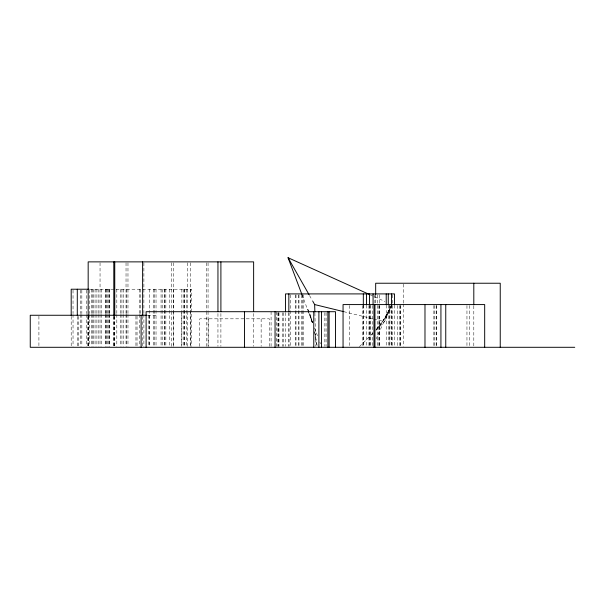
<?xml version="1.0" encoding="UTF-8"?>
<svg xmlns="http://www.w3.org/2000/svg" width="605" height="605" viewBox="0 0 605 605"><rect width="100%" height="100%" fill="white"/><g stroke="black" fill="none" stroke-linecap="round" stroke-linejoin="round"><path stroke-width="0.45" stroke-dasharray="3.02 2.27" d="M375.924 330.292L380.326 324.855L388.168 313.103L382.511 321.648L375.917 330.194L384.583 321.648L391.39 305.412L375.818 339.602M391.329 305.374L384.697 318.442L389.953 308.83L382.511 321.648L376 329.664M371.682 334.467L372.914 333.098M359.446 346.635L372.68 333.484M89.638 289.22L191.717 289.22L191.717 346.355M147.628 315.258L156.022 315.258M343.716 311.658L372.778 318.759M373.686 318.986L384.583 321.648M370.32 294.877L373.746 296.427M374.601 296.813L384.886 301.456M309.518 295.512L312.324 300.443M301.948 294.597L307.907 310.403M308.24 311.28L312.21 321.822M314.532 327.971L317.512 335.873M319.826 342.022L320.491 343.776M312.445 322.284L307.514 308.353L312.46 323.403M312.384 322.382L310.093 314.214L312.392 322.919M314.6 331.487L317.194 346.4L314.539 330.958M314.887 312.914L315.825 346.363M473.806 305.843L473.806 346.347M469.669 305.51L469.669 346.363M466.954 305.51L466.954 346.363M436.719 305.51L436.719 346.363M436.371 305.51L436.371 346.363M434.844 305.51L434.844 346.363M433.868 305.51L433.868 346.363M403.323 284.168L403.323 303.014M403.323 303.952L403.323 346.347M400.465 305.51L400.465 346.363M400.268 305.51L400.268 346.363M399.27 305.51L399.27 346.363M397.674 305.51L397.674 346.363M394.52 305.147L394.52 346.355M392.532 294.839L392.532 346.355M391.526 305.147L391.526 346.355M391.291 305.147L391.291 346.355M389.9 304.58L389.9 346.363M389.302 305.51L389.302 346.363M388.274 305.147L388.274 346.355M386.217 305.147L386.217 346.355M379.509 294.839L379.532 346.363M379.138 305.51L379.138 346.363M378.934 305.51L378.934 346.363M377.573 294.839L377.573 347.293M375.675 294.537L375.675 303.014M374.873 294.839L374.873 303.271M372.355 305.51L372.355 346.363M370.441 305.147L370.441 346.355M369.965 305.51L369.965 346.363M369.496 305.147L369.496 346.355M368.967 305.51L368.967 346.363M366.479 305.147L366.479 346.355M363.59 305.147L363.59 346.355M363.325 305.147L363.325 346.355M362.387 305.51L362.387 346.363M349.236 305.51L349.236 346.363M326.072 312.641L326.072 346.355M324.855 312.641L324.855 346.355M303.196 294.839L303.196 346.355M302.447 294.839L302.447 346.355M301.298 294.839L301.298 346.355M298.983 294.839L298.983 346.355M298.651 294.839L298.651 346.355M296.004 294.839L296.004 346.355M295.633 294.839L295.633 347.293M290.264 294.839L290.264 346.355M289.031 312.641L289.031 346.355M288.842 312.641L288.842 346.355M285.522 312.641L285.522 346.355M283.238 312.641L283.238 346.355M282.323 312.641L282.323 346.355M278.981 312.641L278.981 346.355M278.678 312.641L278.678 346.355M278.376 312.641L278.376 346.355M277.158 312.641L277.158 346.355M276.553 311.704L276.553 346.355M271.085 311.704L271.085 346.355M269.316 346.37L269.316 318.82L199.748 318.82L199.748 346.37M261.141 318.82L261.141 346.37M253.631 313.503L253.631 346.355M220.901 313.503L220.901 346.355M217.951 313.503L217.951 346.355M208.324 318.82L208.324 346.37M208.059 262.812L208.059 310.683M208.059 311.62L208.059 346.355M206.282 262.812L206.282 310.683M206.282 311.62L206.282 346.355M190.424 289.22L190.424 346.355M190.295 262.812L190.295 310.683M190.295 311.62L190.295 346.355M187.55 262.812L187.55 310.683M187.55 311.62L187.55 346.355M186.264 289.22L186.264 346.355M184.533 289.22L184.533 346.355M184.412 289.22L184.412 346.355M183.277 289.22L183.277 346.355M181.871 289.22L181.871 346.355M181.387 312.641L181.387 346.355M173.771 289.22L173.771 346.355M173.506 262.812L173.506 310.683M173.506 311.62L173.506 346.355M171.57 262.812L171.57 310.683M171.57 311.62L171.57 346.355M169.241 289.22L169.241 346.355M165.853 289.22L165.853 346.355M164.847 289.22L164.847 346.355M164.673 289.22L164.673 346.355M162.185 289.22L162.185 346.355M161.066 289.22L161.066 346.355M156.029 289.22L156.029 346.355M154.593 289.22L154.593 346.355M153.496 289.22L153.496 346.355M149.511 289.22L149.511 346.355M149.201 315.258L149.201 346.347M148.815 315.258L148.815 346.347M143.892 262.812L143.892 313.503M143.892 314.441L143.892 346.355M142.621 316.317L142.621 346.355M140.421 289.22L140.421 313.571M139.384 289.22L139.384 313.571M139.384 314.509L139.384 346.355M137.04 316.203L137.04 346.347M135.936 316.203L135.936 346.347M127.973 262.812L127.973 313.503M127.973 314.441L127.973 346.355M126.218 289.22L126.218 313.571M126.218 314.509L126.218 346.355M126.037 262.812L126.037 313.503M126.037 314.441L126.037 346.355M123.254 289.22L123.254 313.571M123.254 314.509L123.254 346.355M121.93 289.22L121.93 313.571M121.93 314.509L121.93 346.355M120.652 289.22L120.652 313.571M120.652 314.509L120.652 346.355M116.818 289.22L116.818 313.571M116.818 314.509L116.818 346.355M114.753 316.317L114.753 346.355M114.315 316.385L114.315 346.355M113.921 316.385L113.921 346.355M113.8 316.317L113.8 346.355M109.686 289.22L109.686 313.571M109.686 314.509L109.686 346.355M109.339 289.22L109.339 313.571M109.339 314.509L109.339 346.355M108.393 289.22L108.393 313.571M108.393 314.509L108.393 346.355M107.221 289.22L107.221 313.571M107.221 314.509L107.221 346.355M106.48 289.22L106.48 313.571M106.48 314.509L106.48 346.355M105.898 289.22L105.898 313.571M105.898 314.509L105.898 346.355M105.421 289.22L105.421 313.571M105.421 314.509L105.421 346.355M101.232 289.22L101.232 313.571M101.232 314.509L101.232 346.355M100.044 262.812L100.044 313.503M100.044 314.441L100.044 346.355M98.819 289.22L98.819 313.571M98.819 314.509L98.819 346.355M96.906 289.22L96.906 313.571M96.906 314.509L96.906 346.355M95.061 289.22L95.061 313.571M95.061 314.509L95.061 346.355M93.427 289.22L93.427 313.571M93.427 314.509L93.427 346.355M92.754 289.22L92.754 313.571M92.754 314.509L92.754 346.355M91.226 289.22L91.226 313.571M91.226 314.509L91.226 346.355M89.767 290.158L89.767 313.571M89.767 314.509L89.767 346.355M88.731 316.385L88.731 346.355M88.61 316.385L88.61 346.355M88.171 316.317L88.171 346.355M87.793 316.385L87.793 346.355M86.288 290.158L86.288 313.571M86.288 314.509L86.288 346.355M81.841 290.158L81.841 313.571M81.841 314.509L81.841 346.355M80.783 290.158L80.783 313.571M80.783 314.509L80.783 346.355M78.582 316.385L78.582 346.355M77.289 316.385L77.289 346.355M73.031 290.158L73.031 313.571M73.031 314.509L73.031 346.355M71.193 316.385L71.193 346.355M38.917 316.203L38.917 346.347"/><path stroke-width="0.91" d="M88.973 289.22L71.193 289.22L71.193 315.447M147 315.258L30.25 315.258L30.25 347.293L574.75 347.293M312.785 301.267L314.653 304.557L343.716 311.658M301.948 294.597L288.048 257.707L369.458 294.491M288.048 257.707L309.057 294.688M314.653 304.557L314.865 311.983M500.237 347.293L500.237 283.231L375.675 283.231L375.675 294.537M484.681 347.293L484.681 304.58L343.058 304.58L343.058 347.293M473.806 283.231L473.806 304.897M445.756 304.58L445.756 347.293M440.932 304.58L440.932 347.293M424.982 304.58L424.982 347.293M394.52 304.209L394.52 293.909L285.522 293.909L285.522 311.704M391.526 293.909L391.526 304.209M388.274 293.909L388.274 304.209M386.217 293.909L386.217 304.209M374.949 304.58L374.949 347.293M373.95 304.58L373.95 347.293M373.073 293.909L373.073 304.209M369.496 293.909L369.496 304.209M366.479 293.909L366.479 304.209M363.325 293.909L363.325 304.209M335.488 347.293L335.488 311.704L146.115 311.704L146.115 347.293M329.112 311.704L329.112 347.293M327.895 311.704L327.895 347.293M321.512 311.704L321.512 347.293M318.888 311.704L318.888 347.293M313.776 311.704L313.776 347.293M288.842 293.909L288.842 311.704M275.048 311.704L275.048 347.293M253.631 311.62L253.631 261.874L88.171 261.874L88.171 315.379M244.526 311.704L244.526 347.293M220.901 261.874L220.901 311.62M217.951 261.874L217.951 311.62M142.621 261.874L142.621 315.379M141.094 315.258L141.094 347.293M114.753 261.874L114.753 315.379M113.8 261.874L113.8 315.379M77.289 289.22L77.289 315.447"/></g></svg>
